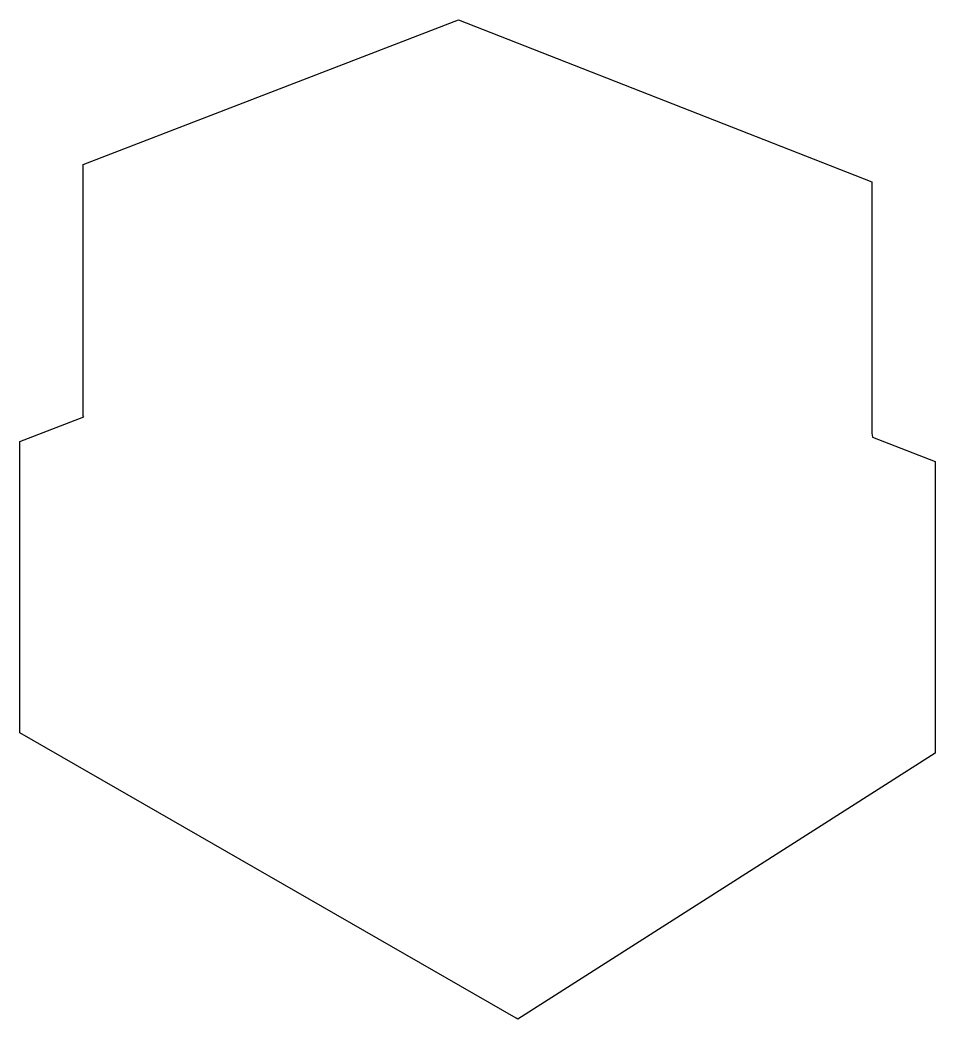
# Model space of a CAD drawing. Header units: centimetres. Extents: x -9.1 to 9.1, y -9.9 to 9.9.
import ezdxf

# ---------------------------------------------------------------- set-up
doc = ezdxf.new("R2010")
doc.units = ezdxf.units.CM
doc.header["$MEASUREMENT"] = 0
doc.layers.add('Camada 1', color=7, linetype='Continuous')

msp = doc.modelspace()

# ---------------------------------------------------------------- linework, layer by layer
at = {"layer": 'Camada 1'}
msp.add_open_spline([(7.84201, 1.71842), (7.84201, 1.71842), (7.84201, 6.71669), (7.84201, 6.71669), (7.84201, 6.71669), (7.84201, 6.71669), (-0.37761, 9.93878), (-0.37761, 9.93878), (-0.37761, 9.93878), (-0.37761, 9.93878), (-7.84164, 7.06414), (-7.84164, 7.06414), (-7.84164, 7.06414), (-7.84164, 7.06414), (-7.84164, 2.06528), (-7.84164, 2.06528), (-7.84164, 2.06528), (-7.84164, 2.06528), (-7.83328, 2.04319), (-7.83328, 2.04319), (-7.83328, 2.04319), (-7.83328, 2.04319), (-9.10106, 1.55493), (-9.10106, 1.55493), (-9.10106, 1.55493), (-9.10106, 1.55493), (-9.10106, -4.24677), (-9.10106, -4.24677), (-9.10106, -4.24677), (-9.10106, -4.24677), (0.76986, -9.92158), (0.76986, -9.92158), (0.76986, -9.92158), (0.76986, -9.92158), (0.79968, -9.93878), (0.79968, -9.93878), (0.79968, -9.93878), (0.79968, -9.93878), (9.10106, -4.64905), (9.10106, -4.64905), (9.10106, -4.64905), (9.10106, -4.64905), (9.10106, 1.15287), (9.10106, 1.15287), (9.10106, 1.15287), (9.10106, 1.15287), (7.85868, 1.63925), (7.85868, 1.63925), (7.85868, 1.63925), (7.85868, 1.63925), (7.84201, 1.71842), (7.84201, 1.71842)], degree=3, knots=[0, 0, 0, 0, 0.07142857, 0.07142857, 0.07142857, 0.07142857, 0.14285714, 0.14285714, 0.14285714, 0.14285714, 0.21428571, 0.21428571, 0.21428571, 0.21428571, 0.28571429, 0.28571429, 0.28571429, 0.28571429, 0.35714286, 0.35714286, 0.35714286, 0.35714286, 0.42857143, 0.42857143, 0.42857143, 0.42857143, 0.5, 0.5, 0.5, 0.5, 0.57142857, 0.57142857, 0.57142857, 0.57142857, 0.64285714, 0.64285714, 0.64285714, 0.64285714, 0.71428571, 0.71428571, 0.71428571, 0.71428571, 0.78571429, 0.78571429, 0.78571429, 0.78571429, 0.85714286, 0.85714286, 0.85714286, 0.85714286, 1, 1, 1, 1], dxfattribs=at)

doc.saveas('drawing.dxf')
